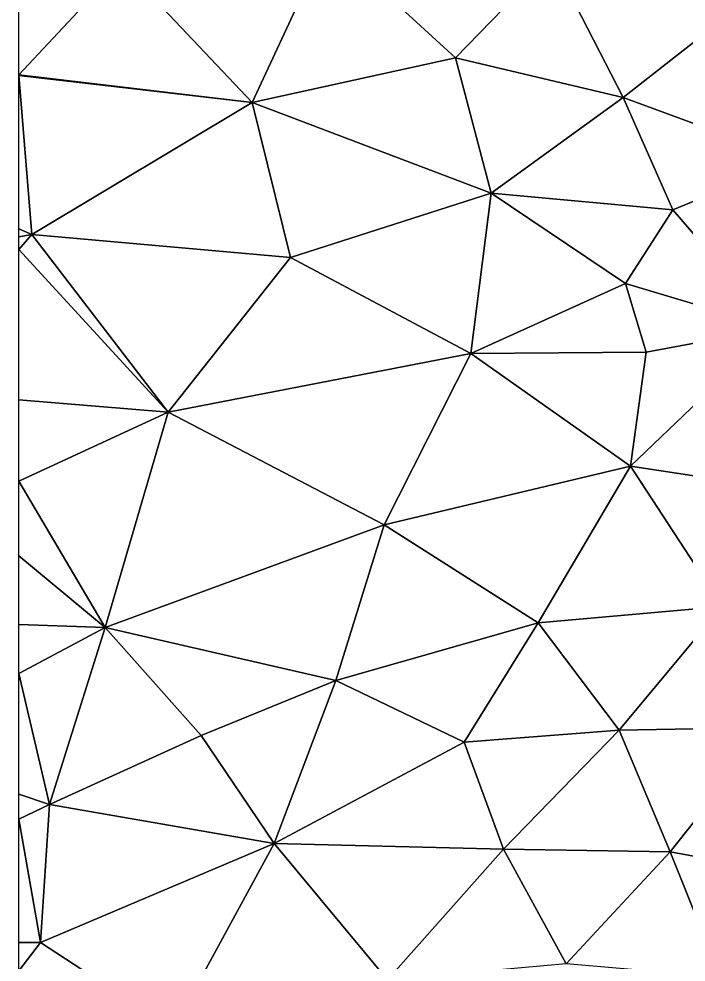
# Model space of a CAD drawing. Extents: x 993 to 3979, y 358 to 2875.
# Drawn here: x 993 to 1497, y 1322 to 2034 of the extents above; entities that cross this region are included whole.
import ezdxf

# ---------------------------------------------------------------- set-up
doc = ezdxf.new("R2010")
doc.units = 0
doc.header["$MEASUREMENT"] = 0

msp = doc.modelspace()

# ---------------------------------------------------------------- linework, layer by layer
at = {"layer": 'modelTopoOuterCoarse_ts', "color": 42}
for points in [[(1070.27, 2075.25, 2329.61), (1225.71, 2093.41, 2325.98), (1168.75, 1971.02, 2331.28), (1070.27, 2075.25, 2329.61)], [(1225.71, 2093.41, 2325.98), (1322.46, 2004.84, 2315.61), (1168.75, 1971.02, 2331.28), (1225.71, 2093.41, 2325.98)], [(1225.71, 2093.41, 2325.98), (1395.2, 2079.91, 2322.03), (1322.46, 2004.84, 2315.61), (1225.71, 2093.41, 2325.98)], [(1070.27, 2075.25, 2329.61), (992.59, 1991.95, 2339.26), (992.59, 2081.1, 2324.23), (1070.27, 2075.25, 2329.61)], [(1395.2, 2079.91, 2322.03), (1449.05, 1974.83, 2302.29), (1322.46, 2004.84, 2315.61), (1395.2, 2079.91, 2322.03)], [(1536.19, 2043.14, 2315.18), (1449.05, 1974.83, 2302.29), (1395.2, 2079.91, 2322.03), (1536.19, 2043.14, 2315.18)], [(1070.27, 2075.25, 2329.61), (992.59, 1991.9, 2339.26), (992.59, 1991.95, 2339.26), (1070.27, 2075.25, 2329.61)], [(1070.27, 2075.25, 2329.61), (1168.75, 1971.02, 2331.28), (992.59, 1991.9, 2339.26), (1070.27, 2075.25, 2329.61)], [(1577.7, 1927.51, 2284.7), (1449.05, 1974.83, 2302.29), (1536.19, 2043.14, 2315.18), (1577.7, 1927.51, 2284.7)], [(1349.22, 1902.58, 2306.87), (1168.75, 1971.02, 2331.28), (1322.46, 2004.84, 2315.61), (1349.22, 1902.58, 2306.87)], [(1449.05, 1974.83, 2302.29), (1349.22, 1902.58, 2306.87), (1322.46, 2004.84, 2315.61), (1449.05, 1974.83, 2302.29)], [(1168.75, 1971.02, 2331.28), (992.59, 1991.43, 2339.38), (992.59, 1991.9, 2339.26), (1168.75, 1971.02, 2331.28)], [(1002.4, 1871.42, 2368.14), (992.59, 1875.73, 2367.5), (992.59, 1991.43, 2339.38), (1002.4, 1871.42, 2368.14)], [(1168.75, 1971.02, 2331.28), (1002.4, 1871.42, 2368.14), (992.59, 1991.43, 2339.38), (1168.75, 1971.02, 2331.28)], [(1486.67, 1889.99, 2283.2), (1349.22, 1902.58, 2306.87), (1449.05, 1974.83, 2302.29), (1486.67, 1889.99, 2283.2)], [(1577.7, 1927.51, 2284.7), (1486.67, 1889.99, 2283.2), (1449.05, 1974.83, 2302.29), (1577.7, 1927.51, 2284.7)], [(1002.4, 1871.42, 2368.14), (1168.75, 1971.02, 2331.28), (1197.82, 1854.1, 2337.27), (1002.4, 1871.42, 2368.14)], [(1168.75, 1971.02, 2331.28), (1349.22, 1902.58, 2306.87), (1197.82, 1854.1, 2337.27), (1168.75, 1971.02, 2331.28)], [(1563.63, 1800.66, 2267.57), (1486.67, 1889.99, 2283.2), (1577.7, 1927.51, 2284.7), (1563.63, 1800.66, 2267.57)], [(1334.01, 1781.62, 2310.76), (1197.82, 1854.1, 2337.27), (1349.22, 1902.58, 2306.87), (1334.01, 1781.62, 2310.76)], [(1450.91, 1834.58, 2282.81), (1334.01, 1781.62, 2310.76), (1349.22, 1902.58, 2306.87), (1450.91, 1834.58, 2282.81)], [(1349.22, 1902.58, 2306.87), (1486.67, 1889.99, 2283.2), (1450.91, 1834.58, 2282.81), (1349.22, 1902.58, 2306.87)], [(1450.91, 1834.58, 2282.81), (1486.67, 1889.99, 2283.2), (1563.63, 1800.66, 2267.57), (1450.91, 1834.58, 2282.81)], [(1002.4, 1871.42, 2368.14), (992.59, 1869.66, 2370.19), (992.59, 1875.73, 2367.5), (1002.4, 1871.42, 2368.14)], [(1002.4, 1871.42, 2368.14), (1105.45, 1737.31, 2370.96), (992.59, 1860.15, 2373.26), (1002.4, 1871.42, 2368.14)], [(1002.4, 1871.42, 2368.14), (992.59, 1860.15, 2373.26), (992.59, 1869.66, 2370.19), (1002.4, 1871.42, 2368.14)], [(1105.45, 1737.31, 2370.96), (1002.4, 1871.42, 2368.14), (1197.82, 1854.1, 2337.27), (1105.45, 1737.31, 2370.96)], [(1105.45, 1737.31, 2370.96), (992.59, 1746.71, 2398.71), (992.59, 1860.15, 2373.26), (1105.45, 1737.31, 2370.96)], [(1105.45, 1737.31, 2370.96), (1197.82, 1854.1, 2337.27), (1334.01, 1781.62, 2310.76), (1105.45, 1737.31, 2370.96)], [(1466.44, 1782.78, 2277.6), (1334.01, 1781.62, 2310.76), (1450.91, 1834.58, 2282.81), (1466.44, 1782.78, 2277.6)], [(1563.63, 1800.66, 2267.57), (1466.44, 1782.78, 2277.6), (1450.91, 1834.58, 2282.81), (1563.63, 1800.66, 2267.57)], [(1454.66, 1696.72, 2285.38), (1466.44, 1782.78, 2277.6), (1563.63, 1800.66, 2267.57), (1454.66, 1696.72, 2285.38)], [(1454.66, 1696.72, 2285.38), (1563.63, 1800.66, 2267.57), (1578.7, 1677.85, 2269.36), (1454.66, 1696.72, 2285.38)], [(1268.57, 1652.33, 2330.21), (1105.45, 1737.31, 2370.96), (1334.01, 1781.62, 2310.76), (1268.57, 1652.33, 2330.21)], [(1454.66, 1696.72, 2285.38), (1268.57, 1652.33, 2330.21), (1334.01, 1781.62, 2310.76), (1454.66, 1696.72, 2285.38)], [(1334.01, 1781.62, 2310.76), (1466.44, 1782.78, 2277.6), (1454.66, 1696.72, 2285.38), (1334.01, 1781.62, 2310.76)], [(1105.45, 1737.31, 2370.96), (992.59, 1685.36, 2410.86), (992.59, 1746.71, 2398.71), (1105.45, 1737.31, 2370.96)], [(1057.89, 1574.93, 2388.6), (992.59, 1685.36, 2410.86), (1105.45, 1737.31, 2370.96), (1057.89, 1574.93, 2388.6)], [(1268.57, 1652.33, 2330.21), (1057.89, 1574.93, 2388.6), (1105.45, 1737.31, 2370.96), (1268.57, 1652.33, 2330.21)], [(1454.66, 1696.72, 2285.38), (1384.73, 1578.38, 2297.74), (1268.57, 1652.33, 2330.21), (1454.66, 1696.72, 2285.38)], [(1384.73, 1578.38, 2297.74), (1454.66, 1696.72, 2285.38), (1523.76, 1590.57, 2276.68), (1384.73, 1578.38, 2297.74)], [(1454.66, 1696.72, 2285.38), (1578.7, 1677.85, 2269.36), (1523.76, 1590.57, 2276.68), (1454.66, 1696.72, 2285.38)], [(1057.89, 1574.93, 2388.6), (992.59, 1628.99, 2411.2), (992.59, 1685.36, 2410.86), (1057.89, 1574.93, 2388.6)], [(1268.57, 1652.33, 2330.21), (1232.12, 1534.9, 2335.39), (1057.89, 1574.93, 2388.6), (1268.57, 1652.33, 2330.21)], [(1384.73, 1578.38, 2297.74), (1232.12, 1534.9, 2335.39), (1268.57, 1652.33, 2330.21), (1384.73, 1578.38, 2297.74)], [(1057.89, 1574.93, 2388.6), (992.59, 1577.09, 2407.4), (992.59, 1628.99, 2411.2), (1057.89, 1574.93, 2388.6)], [(1384.73, 1578.38, 2297.74), (1523.76, 1590.57, 2276.68), (1446.11, 1497.24, 2282.48), (1384.73, 1578.38, 2297.74)], [(1559.05, 1499.37, 2278.43), (1446.11, 1497.24, 2282.48), (1523.76, 1590.57, 2276.68), (1559.05, 1499.37, 2278.43)], [(1057.89, 1574.93, 2388.6), (992.59, 1540.2, 2403.34), (992.59, 1577.09, 2407.4), (1057.89, 1574.93, 2388.6)], [(1057.89, 1574.93, 2388.6), (1015.63, 1441.29, 2383.94), (992.59, 1540.2, 2403.34), (1057.89, 1574.93, 2388.6)], [(1015.63, 1441.29, 2383.94), (1057.89, 1574.93, 2388.6), (1130.32, 1493.29, 2362.61), (1015.63, 1441.29, 2383.94)], [(1232.12, 1534.9, 2335.39), (1130.32, 1493.29, 2362.61), (1057.89, 1574.93, 2388.6), (1232.12, 1534.9, 2335.39)], [(1232.12, 1534.9, 2335.39), (1384.73, 1578.38, 2297.74), (1328.85, 1488.3, 2304.71), (1232.12, 1534.9, 2335.39)], [(1328.85, 1488.3, 2304.71), (1384.73, 1578.38, 2297.74), (1446.11, 1497.24, 2282.48), (1328.85, 1488.3, 2304.71)], [(1015.63, 1441.29, 2383.94), (992.59, 1449.02, 2391.69), (992.59, 1540.2, 2403.34), (1015.63, 1441.29, 2383.94)], [(1130.32, 1493.29, 2362.61), (1232.12, 1534.9, 2335.39), (1185.45, 1411.78, 2334.37), (1130.32, 1493.29, 2362.61)], [(1232.12, 1534.9, 2335.39), (1328.85, 1488.3, 2304.71), (1185.45, 1411.78, 2334.37), (1232.12, 1534.9, 2335.39)], [(1358.54, 1407.56, 2298.05), (1328.85, 1488.3, 2304.71), (1446.11, 1497.24, 2282.48), (1358.54, 1407.56, 2298.05)], [(1358.54, 1407.56, 2298.05), (1446.11, 1497.24, 2282.48), (1484.59, 1405.56, 2292.2), (1358.54, 1407.56, 2298.05)], [(1446.11, 1497.24, 2282.48), (1559.05, 1499.37, 2278.43), (1484.59, 1405.56, 2292.2), (1446.11, 1497.24, 2282.48)], [(1595.72, 1385.13, 2329.29), (1484.59, 1405.56, 2292.2), (1559.05, 1499.37, 2278.43), (1595.72, 1385.13, 2329.29)], [(1015.63, 1441.29, 2383.94), (1130.32, 1493.29, 2362.61), (1185.45, 1411.78, 2334.37), (1015.63, 1441.29, 2383.94)], [(1328.85, 1488.3, 2304.71), (1358.54, 1407.56, 2298.05), (1185.45, 1411.78, 2334.37), (1328.85, 1488.3, 2304.71)], [(1015.63, 1441.29, 2383.94), (992.59, 1430.2, 2386.33), (992.59, 1449.02, 2391.69), (1015.63, 1441.29, 2383.94)], [(1015.63, 1441.29, 2383.94), (1009.03, 1337.04, 2362.9), (992.59, 1430.2, 2386.33), (1015.63, 1441.29, 2383.94)], [(1185.45, 1411.78, 2334.37), (1009.03, 1337.04, 2362.9), (1015.63, 1441.29, 2383.94), (1185.45, 1411.78, 2334.37)], [(992.59, 1336.96, 2366.3), (992.59, 1430.2, 2386.33), (1009.03, 1337.04, 2362.9), (992.59, 1336.96, 2366.3)], [(1109.03, 1271.63, 2327.11), (1009.03, 1337.04, 2362.9), (1185.45, 1411.78, 2334.37), (1109.03, 1271.63, 2327.11)], [(1271.13, 1308.93, 2306.12), (1109.03, 1271.63, 2327.11), (1185.45, 1411.78, 2334.37), (1271.13, 1308.93, 2306.12)], [(1271.13, 1308.93, 2306.12), (1185.45, 1411.78, 2334.37), (1358.54, 1407.56, 2298.05), (1271.13, 1308.93, 2306.12)], [(1405.93, 1320.99, 2297.84), (1271.13, 1308.93, 2306.12), (1358.54, 1407.56, 2298.05), (1405.93, 1320.99, 2297.84)], [(1484.59, 1405.56, 2292.2), (1405.93, 1320.99, 2297.84), (1358.54, 1407.56, 2298.05), (1484.59, 1405.56, 2292.2)], [(1522.48, 1310.96, 2315.37), (1405.93, 1320.99, 2297.84), (1484.59, 1405.56, 2292.2), (1522.48, 1310.96, 2315.37)], [(1484.59, 1405.56, 2292.2), (1595.72, 1385.13, 2329.29), (1522.48, 1310.96, 2315.37), (1484.59, 1405.56, 2292.2)], [(1109.03, 1271.63, 2327.11), (992.59, 1315.62, 2360.89), (1009.03, 1337.04, 2362.9), (1109.03, 1271.63, 2327.11)], [(1009.03, 1337.04, 2362.9), (992.59, 1315.62, 2360.89), (992.59, 1336.96, 2366.3), (1009.03, 1337.04, 2362.9)]]:
    msp.add_3dface(points, dxfattribs=at)

doc.saveas('drawing.dxf')
